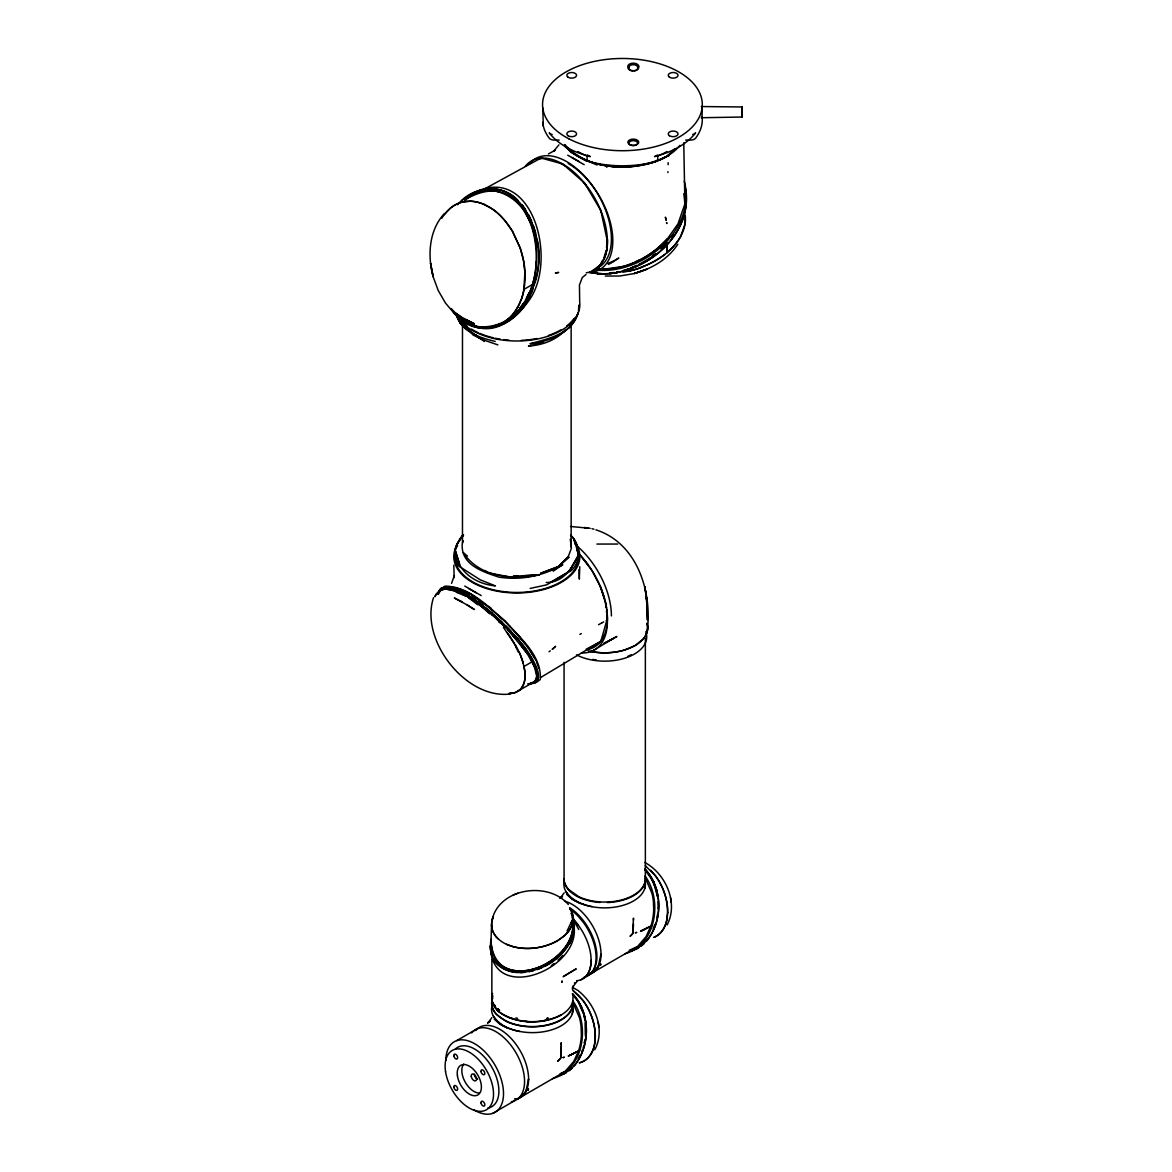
<?xml version="1.0" encoding="UTF-8"?>
<svg xmlns="http://www.w3.org/2000/svg" width="1172" height="1172" viewBox="0 0 1172 1172"><rect width="100%" height="100%" fill="white"/><g stroke="black" fill="none" stroke-linecap="round" stroke-linejoin="round"><path stroke-width="1.5" d="M462.471 542.797L462.486 325.845M490.233 945.951L490.35 949.349M572.888 921.719C574.456 943.563 555.645 961.597 536.322 968.189C525.788 971.764 513.483 972.408 503.521 966.797C488.285 958.813 491.244 938.713 491.581 924.708M560.026 1015.45L561.066 1015.011C541.186 1024.65 515.944 1024.313 497.822 1010.923L491.83 1001.049L491.888 959.253M561.139 1044.882L561.139 1042.963L561.139 1048.266M561.139 1046.816L560.729 1058.111L557.726 1061.187L560.729 1058.111L561.139 1048.735M628.939 67.214L628.939 68.474A4.351 2.505 0 0 0 632.528 70.935M633.481 920.064L633.481 918.13L632.631 933.776M657.726 156.008L657.726 159.04A5.435 3.135 0 0 1 654.474 161.926A79.872 46.118 0 0 1 590.366 161.926A5.435 3.135 0 0 1 587.113 159.04L587.113 156.008M662.458 256.228L666.985 252.698L666.985 243.293L661.843 248.523M741.964 117.039L701.281 117.727M741.964 115.369L741.964 111.208M741.964 110.578L741.964 107.238M633.481 923.917L633.07 933.293L630.067 936.355L632.279 934.157M668.128 164.71L668.157 162.703M647.134 631.811C652.555 591.977 637.334 543.149 595.903 529.817M512.267 316.308L508.091 319.634C559.982 288.195 537.04 155.48 464.508 200.163C473.942 192.56 486.688 188.546 498.642 191.593M463.087 534.666C455.439 543.31 451.762 555.733 458.677 566.003L480.271 579.832L495.419 585.897C475.627 584.125 456.465 571.233 455.102 549.917L456.098 545.859L462.237 536.293M578.529 311.298L578.748 305.174M702.028 107.311C702.658 101.466 701.647 123.47 702.292 116.673M667.952 171.654L667.923 172.577M585.692 1035.11L585.414 1022.248L585.414 1035.96M658.093 908.857L658.181 901.678M490.511 949.159C494.628 1004.653 583.07 967.427 573.65 924.562M530.14 588.432L546.694 584.843L571.379 570.53C581.327 560.963 580.55 544.482 570.749 535.311M579.774 566.721L579.349 579.129L578.939 569.709M595.2 1037.176A41.049 26.18 67.1 0 0 578.309 995.087L572.932 990.443L583.202 1000.698A40.873 26.194 67.1 0 1 590.922 1014.527A41.328 26.355 67.1 0 1 594.292 1025.954A41.503 26.546 67.1 0 1 595.317 1037.22L594.614 1044.149A41.503 26.985 66.2 0 1 591.508 1053.057M595.317 1037.235L594.6 1044.149A41.049 26.678 66.4 0 1 579.217 1062.858A40.873 26.56 66.3 0 0 586.205 1059.473A41.328 26.883 66 0 0 591.508 1053.071M645.274 865.625L655.544 875.88A40.873 26.194 67.1 0 1 663.264 889.694A41.328 26.355 67.1 0 1 666.634 901.122A41.503 26.546 67.1 0 1 667.659 912.387L666.956 919.317A41.503 26.985 66.2 0 1 663.85 928.224A41.328 26.883 66 0 1 658.547 934.641A40.873 26.56 66.3 0 1 654.005 937.248M667.659 912.402L666.941 919.331A41.049 26.678 66.4 0 1 654.064 937.248M573.797 919.654L571.233 912.959L574.324 922.95L573.46 933.308M535.956 267.289L536.512 261.268M491.2 938.992L490.233 946.654L491.815 955.81M545.258 966.094C562.164 957.246 577.635 939.153 573.621 918.907M437.962 594.321C439.339 581.825 455.967 589.15 462.706 592.68C484.607 604.576 503.213 621.922 519.299 640.776C524.997 648.922 553.462 682.602 528.22 684.023M604.034 257.532L606.012 250.998M606.495 247.395L607.228 241.974L606.818 249.211A62.966 36.361 60 0 1 604.488 257.855L600.489 264.74A62.966 36.361 60 0 1 594.937 269.692L592.695 270.586M528.469 1080.057L528.601 1079.075L525.818 1091.908L517.819 1098.867L514.523 1098.794M606.832 622.039L607.286 618.596L600.855 641.392L540.468 677.621M600.811 955.224L600.943 954.242L598.16 967.09L590.161 974.049L588.549 974.005L590.6 973.668M532.557 682.705L530.315 683.159C537.216 683.071 537.831 674.633 535.545 669.783M572.8 987.014L572.434 989.227L572.976 986.077L572.8 987.014L576.888 981.506M572.288 1013.692L573.049 1009.121M644.629 888.859L645.391 884.289M490.526 942.493L491.039 939.651M584.33 1043.563L584.857 1040.78M656.935 917.339L657.463 914.556M491.83 1001.049L492.855 995.848M561.827 982.414L562.12 980.905L561.93 981.902M468.683 597.632A59.875 17.17 42.2 0 1 479.216 604.62L493.602 616.179L508.78 630.756L527.004 653.17L534.285 666.223L536.747 676.156L536.073 679.614L534.124 681.943L530.975 683.071M579.334 285.338L582.264 277.574L586.029 274.438M437.888 593.281L440.833 588.373C465.196 586.117 484.49 607.799 502.012 622.156M584.345 1042.684L585.121 1039.388M578.192 312.66C571.921 332.98 549.39 341.623 529.978 343.733C548.027 338.708 572.668 333.976 578.045 312.763M491.903 920.694C498.393 887.907 548.071 880.861 568.332 904.462M438.621 593.955L440.115 590.908L439.09 592.402M583.187 1047.636L583.817 1045.614M573.606 932.531C569.035 950.184 553.931 963.223 537.333 969.522M683.759 142.72L684.902 203.884L678.031 223.764L667.527 238.692L658.474 247.57M570.061 943.328L571.921 938.215M463.306 540.893L462.222 543.808C460.757 564.919 482.659 571.716 498.789 577.122C521.35 580.58 542.929 576.009 562.78 564.743L553.199 570.998L569.24 557.257M568.156 556.92L558.209 566.647L540.717 573.24L558.209 566.647L568.156 556.92L571.409 548.174L570.281 539.267M581.839 1051.533L582.557 1049.599M433.537 597.661C419.356 639.751 465.782 699.948 510.684 693.956M531.224 293.41L533.187 288.488M653.097 928.898L654.928 924.342M491.859 1017.648L487.772 1023.156M564.201 892.815L560.113 898.323L562.56 896.287L561.827 896.917M546.24 582.469C562.633 582.982 572.566 568.156 578.529 554.854C577.591 548.071 576.448 539.765 570.544 535.428M536.38 678.617L534.124 681.943M567.028 931.081L572.859 918.877M594.746 1049.804C605.631 1029.778 595.156 1004.067 578.382 990.882M667.088 924.986C678.735 902.894 665.711 873.653 644.761 862.446M526.301 298.289L528.997 292.766M601.016 263.407L602.525 260.477M601.309 639.956L600.855 641.392L586.117 649.273M524.88 1092.729L526.213 1090.121M597.222 967.896L598.555 965.288M517.834 307.181L520.09 302.537A66.394 47.29 71 0 0 523.869 289.352L524.939 271.904M570.544 326.549L575.335 317.407M451.572 583.363L454.282 575.613L454.179 577.65L453.784 565.182M578.279 1058.712L580.155 1055.254M569.24 327.779L574.309 318.799M460.347 566.97L455.102 549.917L457.637 545.42M461.841 537.933L463.541 534.945M550.415 582.367L569.24 571.335L578.529 554.854L574.06 539.12M569.24 571.335L576.595 558.956M558.941 144.83L553.682 151.247L555.294 150.162L548.408 153.957M671.908 237.227L673.797 234.327M441.873 218.212C447.074 209.319 456.084 202.302 466.544 201.335M457.036 544.086L463.453 534.769M519.826 308.251L523.239 303.46M616.208 272.812L616.15 272.768A3.077 2.447 6.8 0 1 616.531 272.519L616.692 272.49A2.74 2.198 7.7 0 0 616.443 272.637L616.56 272.563A2.915 2.344 8 0 0 616.047 272.856L609.528 273.325M444.452 213.509C428.864 230.298 427.384 255.555 433.157 276.724L430.52 263.143L433.186 276.9L438.225 290.495L445.463 303.05L454.824 314.037M677.812 244.215C667.952 259.408 651.398 268.871 634.228 273.515L647.31 269.018L634.067 273.589L619.768 276.021L605.279 276.035M646.724 940.911C662.707 921.016 663.03 888.918 645.625 869.814M574.383 1065.729C590.659 1045.497 590.673 1012.623 572.375 993.622C592.153 1014.249 590.849 1051.929 569.196 1070.739M436.248 594.38L439.969 590.747M466.441 321.817A59.362 45.342 86.9 0 0 472.126 324.644A59.845 45.723 86.9 0 0 479.216 326.724C547.646 330.958 558.692 202.8 493.104 190.611M444.247 214.652L450.444 208.089A63.303 43.056 72 0 1 461.856 202.185L470.529 201.203A62.424 42.397 70.7 0 1 484.256 204.499M667.308 242.663L660.979 249.094M519.899 309.789L525.159 303.651M590.161 974.049L637.334 946.727L646.05 936.677L650.87 926.129A47.29 35.995 86 0 0 653.712 909.882L653.405 901.458A44.8 34.061 86 0 0 651.896 893.167L645.464 878.326M517.819 1098.867L564.992 1071.56L573.709 1061.51L578.529 1050.962A47.29 35.995 86 0 0 581.371 1034.715L581.063 1026.276A44.8 34.061 86 0 0 579.554 1017.985L573.123 1003.144M674.442 149.093L667.161 156.081L669.915 153.957M441.595 589.824L446.429 588.842L453.344 590.263M457.71 204.734C471.994 186.245 501.748 182.7 518.053 200.456M643.589 942.596L646.153 939.988M565.519 329.64C556.231 340.334 542.299 345.154 528.469 346.106L543.486 342.429M644.219 943.577L641.538 945.907M571.877 1068.395L563.336 1074.314M666.985 243.293L666.985 252.698L671.087 248.962M666.985 252.698C675.658 245.344 683.012 235.66 685.019 224.233A63.303 43.056 -12 0 0 685.254 215.604M510.64 316.923L503.403 322.578M489.486 1021.735L490.218 1021.12L487.713 1022.834M575.159 982.927L574.441 983.542L575.511 982.663M551.28 965.743L553.946 963.472M557.931 960.058L560.597 957.788A47.29 35.98 -26.1 0 0 562.736 955.385M604.928 273.999L589.721 272.402C637.143 282.276 696.505 237.081 684.814 186.231M664.758 254.5L662.429 256.258A66.672 44.331 -14.7 0 1 652.145 262.411A66.086 43.862 -14.7 0 1 640.864 267.289M591.977 271.128L600.269 264.872M441.712 588.608L444.979 586.147C469.108 586.234 487.713 606.422 505.103 620.852C519.548 637.641 542.035 655.353 540.263 679.54L536.996 682.001M465.43 199.68L469.708 196.486M549.053 651.749L550.239 650.87M651.91 256.727L655.851 253.797L653.141 255.613M461.753 200.617C518.244 157.092 553.711 244.347 532.747 288.18C523.606 324.981 473.898 345.843 451.103 308.529L462.486 320.498M597.705 273.882C642.285 276.372 693.004 236.934 685.825 189.439M647.208 260.711L653.624 256.331M556.099 336.95L564.684 331.266M439.983 591.069L442.591 589.37L446.371 588.901M608.488 264.491L618.816 258.06L611.198 262.572L613.395 261.283L607.389 263.524M650.592 257.694L638.447 264.755L639.399 264.359M467.101 196.852C530.667 155.231 559.308 259.041 528.953 300.515C520.28 312.309 508.824 325.215 493.793 326.431C496.049 325.054 500.869 324.307 503.682 322.403M604.019 643.325L616.882 636.455L592.021 651.178M571.233 971.749L563.161 976.701L576.228 968.848L571.643 971.515M508.941 693.458L515.226 692.549L534.3 681.796M532.088 284.693L523.943 289.396A66.174 47.041 70.9 0 0 524.983 272.358M531.209 660.012L532.088 661.799L523.943 666.502L524.719 670.794A65.661 29.71 48.3 0 1 524.382 681.899L523.386 684.902A64.152 28.802 49.5 0 1 517.848 691.333M456.728 1040.619L477.854 1028.43M638.681 947.884L635.678 949.496M492.665 1113.4L513.79 1101.197M566.34 1072.717L560.216 1075.515M560.055 898.001L561.491 897.181M598.555 624.72L601.778 622.933M483.875 189.322L541.054 158.015L562.838 164.021L584.638 183.184L600.855 210.579L607.286 240.802L606.832 236.832M602.218 622.684L603.697 621.893M606.495 167.127L609.543 165.486M579.876 634.374L581.297 633.613M571.819 1054.317L569.577 1055.43L578.016 1051.211M645.64 928.707L643.282 929.953L648.057 927.506M572.229 1054.097L574.412 1052.983L569.753 1055.357M604.151 643.296L613.674 638.33M644.688 929.206L646.768 928.151M643.135 930.026L644.219 929.455L640.527 931.227L642.901 930.143L641.919 930.612M570.793 1054.859L576.199 1052.104M659.177 160.154L666.048 156.652C634.492 171.976 589.663 171.874 564.699 144.581M644.893 929.103L649.698 926.715M650.665 926.232L651.969 925.587M578.323 1051.064L579.627 1050.405M496.899 325.508L493.558 326.402L500.825 323.882M635.077 267.04L636.411 266.381M650.357 926.393L647.779 927.653M648.819 927.14L649.845 926.642M576.478 1051.973L577.503 1051.46M575.437 1052.471L577.357 1051.533M569.533 1055.445L568.186 1056.031L570.281 1055.093M499.418 324.541L500.913 323.838M642.593 930.29L642.095 930.524M636.821 265.517L630.155 268.315L636.792 265.458M629.247 950.287L637.334 946.727M560.143 1073.684L564.992 1071.56M627.577 269.326L628.441 268.959L623.372 270.38M631.957 950.829C663.059 938.45 666.736 891.262 644.717 868.804M473.635 194.347L478.484 192.398M517.878 893.211L513.087 895.056M607.374 620.252L606.422 620.574L607.374 620.252A63.01 36.376 60 0 0 580.448 555.528A63.347 36.566 60 0 0 579.51 554.546M541.347 967.955L529.099 971.735M624.749 953.832C656.305 945.379 662.839 900.052 645.098 876.055M552.408 1078.665C583.964 1070.212 590.498 1024.885 572.756 1000.888A40.771 23.543 0 0 1 573.049 1003.349L572.288 1007.92A40.727 23.513 0 0 1 513.16 1024.094A41.386 23.894 0 0 1 506.494 1021.559L496.415 1014.454A40.727 23.513 0 0 1 492.445 998.808M616.809 272.373L618.069 272.153L617.131 272.314A2.622 2.066 6 0 1 618.083 272.168L617.439 272.241A2.564 2.036 6.7 0 0 617.131 272.314M532.396 969.64L530.887 970.05L535.194 968.907M443.587 589.326L442.606 589.443L444.906 589.077M622.801 266.527L603.536 269.267M491.888 326.754L496.239 325.713M543.691 1020.753L547.939 1019.845M622.874 272.241L629.027 271.054A65.735 44.243 -14.4 0 0 643.97 266.41M648.189 163.802L636.235 166.087A62.966 36.347 0 0 1 611.081 166.365L601.529 164.769M539.384 158.909L542.446 158.396M516.207 1098.838L518.258 1098.501M609.85 273.765L617.615 272.505M533.245 970.782L520.851 972.584M609.909 273.032L613.264 272.549M483.465 191.109L488.548 190.538M609.88 273.091L614.831 272.549M467.408 556.055L463.336 552.715C479.407 577.357 512.677 580.14 539.164 574.837L521.745 575.848M539.164 574.837L513.043 576.346L518.273 576.038M509.293 693.458L512.603 693.194M444.466 589.15L447.265 589.003M570.588 526.492L590.161 528.323M596.9 544.072L617.688 544.042M701.281 106.549L741.964 106.96M559.176 140.069L554.239 140.069A5.435 3.135 0 0 1 549.258 138.193A79.872 46.118 0 0 1 542.695 122.415M685.664 140.069L690.601 140.069A5.435 3.135 0 0 0 695.582 138.193A79.872 46.118 0 0 0 702.16 116.951M524.953 972.335C513.087 973.58 499.257 969.962 493.178 958.799M480.081 326.9L489.544 327.296M599.727 269.179C616.794 269.912 633.7 264.286 648.057 255.276A74.041 56.71 -27.6 0 0 658.415 247.526M485.149 327.34L481.765 327.135M498.862 621.951L500.532 622.772A2.52 2.168 53.1 0 1 500.869 623.152L493.925 615.798L503.682 625.672M596.475 270.087C642.681 274.761 697.237 229.844 684.287 181.147M586.703 527.825L584.345 527.561L588.403 528.03M525.364 1021.31L528.733 1021.735M527.971 683.818L535.252 683.173L537.758 680.302C537.523 653.8 512.838 634.521 495.976 616.662M597.324 273.135L593.955 272.637L595.918 272.944M600.709 273.633L604.078 274.131M593.662 272.666L595.64 272.973M447.704 589.575L455.307 591.04M600.123 164.534L598.965 164.344A63.962 36.933 0 0 1 582.601 158.791L570.368 151.877M513.028 577.518L487.786 572.771L485.062 570.544M456.45 313.92C460.142 331.705 479.89 337.741 495.229 341.433M517.526 1018.322L515.841 1017.911M516.837 972.467C505.235 971.647 493.602 964.527 490.878 952.66M453.696 587.48L455.219 587.831M591.977 528.718L593.896 529.217M451.586 589.824L454.018 590.571M592.724 272.27L597.94 273.823M509.527 1017.692L513.248 1018.864M456.758 588.271L459.072 589.062M483.684 340.026L473.268 335.148L471.129 332.819M497.895 344.876L481.033 339.133L472.506 333.595M456.055 592.241L465.372 595.801L462.354 594.189M459.834 589.355L461.343 589.97M496.298 937.014A41.049 26.678 -6.4 0 1 493.383 916.856A41.328 26.883 -6 0 0 491.771 922.13A40.873 26.56 -6.3 0 0 493.339 932.385C498.408 942.391 509.967 946.8 520.5 948.075A40.873 26.194 -7.1 0 0 536.322 947.84A41.328 26.355 -7.1 0 0 547.91 945.042A41.503 26.56 -7.1 0 0 558.18 940.31L563.82 936.223A41.503 26.985 -6.2 0 0 569.988 929.088M476.081 326.08L468.507 323.018L471.715 324.512M506.48 944.31L513.16 946.683A41.049 26.267 -7.1 0 0 558.136 940.266L563.835 936.223A41.049 26.678 -6.4 0 0 570.061 908.666L571.321 911.025A40.873 26.56 -6.4 0 1 572.888 921.28A41.328 26.868 -6.1 0 1 569.958 929.074M459.629 589.267L461.607 590.073M571.057 151.686A62.131 35.878 0 0 0 585.663 160.125L597.046 164.988M467.159 320.425L474.382 323.824L466.192 319.956L467.394 320.542M464.478 591.391L462.12 590.292L470.895 594.204L478 599.273M463.013 590.732L465.826 592.05M474.382 323.824L461.065 316.88M460.743 601.28L462.208 602.012L454.34 597.954L467.364 605.074M464.888 591.582L466.632 592.475M484.27 204.426L493.309 209.656A62.394 42.339 70.9 0 1 505.63 221.567L512.603 231.485L520.353 248.449A64.841 45.503 71.2 0 1 524.514 266.41M499.858 622.347L499.58 622.2A2.71 2.285 53.6 0 1 500.268 622.596L500.913 623.314L500.268 622.596A2.534 2.066 51.3 0 0 499.858 622.347M580.301 903.553L572.2 899.334L566.633 894.368M507.959 1028.371L499.858 1024.167L494.291 1019.201M567.717 155.202L584.183 164.695M571.848 157.385L579.246 161.663M476.11 592.812L468.697 588.534M481.194 595.566L464.786 586.073M467.115 592.724L470.368 594.526L467.335 592.885M586.806 161.384L573.606 153.591A63.962 36.933 0 0 1 564.801 145.284M456.846 314.33A59.464 45.825 88.3 0 1 456.172 313.627C458.486 325.933 470.631 331.954 480.271 338.005M560.817 163.465L564.875 165.809M572.419 987.278L577.679 990.311M471.54 595.215L474.748 597.178M574.485 900.111L578.836 902.499A41.225 23.63 0.2 0 0 583.803 904.432M502.143 1024.929L506.494 1027.317A41.225 23.63 0.2 0 0 511.461 1029.25A40.756 23.528 0 0 0 555.294 1028.606A40.756 23.528 0 0 0 572.493 1005.298M471.554 595.244L480.066 600.738M471.745 599.61L468.507 597.603L477.59 604.693M467.54 605.192L474.382 609.528L467.159 604.928M475.715 597.808L476.652 598.423M473.136 599.859L476.887 602.393M486.131 608.341L492.152 613.205M461.27 317.026L454.34 312.265L460.918 316.777M478.498 599.654L479.421 600.284M471.906 598.013L476.345 601.06M466.837 595.654L485.838 608.766M570.134 909.443L572.932 911.391A41.357 23.88 60 0 1 578.338 916.431L583.304 922.349A40.727 23.513 60 0 1 583.304 977.624M484.256 341.462L475.363 334.738M479.846 604.488L483.699 607.36M458.486 317.187C506.626 357.431 548.906 282.218 537.084 239.396M483.245 603.023L486.365 605.367M480.022 605.294L485.105 609.162M465.372 321.201L460.054 317.231A59.845 45.752 86.9 0 0 462.105 318.872M457.124 315.473L460.347 323.413L476.359 335.851M485.091 604.4L502.363 619.094M564.845 146.412L571.262 151.818M459.585 317.026L461.036 318.257M491.888 614.773L492.723 615.505M508.091 630.155L516.193 639.121L512.267 634.653M498.188 615.183L508.135 624.603M505.528 625.731L511.168 631.459M481.707 606.554L489.544 613.732M460.259 317.026L466.837 323.267M564.113 881.827A40.756 23.528 0 0 0 569.167 895.935L569.958 896.595M514.405 635.165L519.299 640.776M496.371 936.985L498.422 939.094M509.337 625.819L525.188 643.941M496.913 1009.429L498.95 1011.583M522.258 644.629L526.184 649.771M649.522 875.001L644.834 869.565L653.317 881.622L657.756 897.43L656.1 889.196L650.211 876.055M576.009 998.471L572.493 994.398L579.246 1002.983L583.759 1014.029L577.181 999.819M573.357 919.302L578.309 925.235M580.33 555.396L581.078 556.304M581.986 557.403L588.154 564.875M523.239 647.984L519.826 643.545L527.693 654.372M503.433 627.416L515.255 644.922M583.231 181.953L586.308 185.996M581.327 556.524L591.977 570.588L600.269 586.425L605.528 602.76A62.922 36.332 60 0 1 606.525 608.078M525.642 209.612L522.038 204.763L531.59 220.614M524.485 211.282L530.696 223.09M531.238 652.467L535.794 660.275M573.899 920.533L578.763 929.528M532.088 661.799L535.033 668.304M528.836 214.916L535.721 232.92M536.439 661.931L538.988 668.553M491.947 1000.492L492.68 1002.426M600.489 586.791L604.488 598.291M521.101 657.258C524.807 667.366 528.133 680.405 520.353 689.4A63.303 28.436 50.2 0 1 512.633 693.223M600.46 209.905L601.309 212.542M455.102 549.917L459.57 563.937M573.797 539.516L575.379 544.628M576.946 549.741L578.529 554.854M458.252 316.601L460.347 323.413M653.522 881.271L653.771 882.047M581.18 1006.089L581.429 1006.88M522.727 661.946L523.078 663.103M533.89 226.65L537.977 245.988M532.557 228.364L534.3 234.649M584.096 1015.377L585.194 1020.856M584.096 1015.67L585.077 1020.607M671.336 902.645L670.531 897.576M598.995 1027.463L598.189 1022.394M656.423 889.079L656.569 889.988M584.081 1013.912L584.227 1014.82M572.507 920.24C580.345 960.908 499.624 996.962 491.581 945.877M535.589 241.198L536.38 247.849M605.528 602.76L606.1 607.623M606.466 610.861L607.228 617.336L606.818 609.63M683.847 193.644L684.902 203.884M646.651 599.874L644.878 586.689L646.607 599.112L646.548 597.969L647.427 619.871L646.548 597.969L647.105 608.986M685.181 215.091L685.107 223.706L680.536 236.715A65.661 44.155 -14.1 0 1 671.087 248.962M542.753 107.883L543.31 126.005M579.466 286.041L579.686 302.024A63.024 36.391 0 0 1 527.268 340.495A63.024 36.391 0 0 1 455.937 314.037M658.166 897.576L658.166 898.441M585.824 1022.394L585.824 1023.259M574.427 925.514L574.427 926.349M572.742 987.454L572.742 989.109M741.964 106.549L741.964 108.41M741.964 108.908L741.964 113.069M741.964 113.699L741.964 117.317M645.362 638.608L645.362 880.773A40.756 23.528 0 0 1 607.33 902.557M571.145 324.864L571.16 547.148M564.069 662.327L564.069 877.389A40.756 23.528 0 0 0 599.947 902.455M445.873 1060.382A40.756 23.528 60 0 1 474.938 1043.886A40.756 23.528 60 0 1 503.506 1094.208A40.756 23.528 60 0 1 473.957 1109.855M471.642 1032.913A40.639 23.469 60 0 1 516.149 1053.086A40.639 23.469 60 0 1 511.358 1101.695M455.307 1049.087A34.237 19.763 60 0 1 492.401 1068.19A34.237 19.763 60 0 1 487.786 1108.082M478.952 1093.066A17.111 9.889 60 0 1 464.771 1081.331A17.111 9.889 60 0 1 463.746 1064.03M477.59 1079.06A3.809 2.198 60 0 1 474.308 1074.123M491.595 1007.949A40.756 23.528 0 0 0 496.825 1020.768A41.577 24.26 -0.9 0 0 497.602 1021.427M498.554 1022.16A41.518 24.129 -0.5 0 1 496.488 1020.197M496.62 1020.153A41.372 23.674 0.8 0 1 494.877 1018.087M494.657 1018.131A41.005 23.704 -0.2 0 1 493.309 1015.963M502.363 1024.826A41.005 23.499 0.5 0 1 498.671 1022.116M503.228 1025.939A40.258 23.425 -0.5 0 1 497.368 1021.515M503.491 1025.793A40.258 23.25 0 0 0 511.021 1029.192A41.533 24.392 -0.5 0 0 512.882 1029.778A41.298 23.601 0.2 0 0 519.826 1031.448M475.685 1030.584A40.639 23.469 60 0 1 520.178 1050.757A40.639 23.469 60 0 1 515.402 1099.365M574.221 920.24A40.698 23.499 60 0 1 580.58 979.865M591.142 960.278A40.844 23.587 60 0 1 576.609 980.744M572.039 917.779A40.844 23.587 60 0 1 573.123 918.892M572.874 996.742A40.639 23.469 0 0 1 529.436 1021.823A40.639 23.469 0 0 1 492.621 993.431M572.874 1001.401A40.639 23.469 0 0 1 529.436 1026.482A40.639 23.469 0 0 1 492.621 998.09M572.214 920.562A38.735 22.078 0 0 1 570.779 923.683M645.142 881.71A40.756 23.528 0 0 1 626.727 904.125A40.756 23.528 0 0 1 583.759 904.55M564.01 878.561A40.727 23.513 0 0 0 568.845 889.651L578.836 896.727A41.386 23.894 0 0 0 585.502 899.276A40.727 23.513 0 0 0 644.688 883.102L645.391 878.531A40.771 23.543 0 0 0 645.186 876.217M569.446 895.833A41.372 23.674 0.8 0 1 567.219 893.254M566.999 893.313A41.005 23.704 -0.2 0 1 565.651 891.13M574.705 900.008A41.005 23.499 0.5 0 1 569.944 896.331M575.569 901.122A40.258 23.425 -0.5 0 1 569.709 896.683M583.363 904.374A40.258 23.25 0 0 1 575.833 900.96M564.875 901.253A40.756 23.528 60 0 1 597.691 936.853A40.756 23.528 60 0 1 591.069 973.698M569.548 907.641A40.639 23.469 60 0 1 594.98 943.504A40.639 23.469 60 0 1 588.476 975.192M583.392 904.345A41.533 24.392 -0.5 0 0 585.224 904.96A41.298 23.601 0.2 0 0 592.168 906.63M650.65 870.269A41.049 26.18 67.1 0 1 667.542 912.343M631.342 654.723A40.756 23.528 0 0 1 627.767 656.32M596.299 659.939A40.756 23.528 0 0 1 592.827 659.411M646.812 623.211A42.925 24.788 0 0 1 635.077 645.567L624.456 650.05A42.925 24.788 0 0 1 590.117 651.354M645.743 631.767A41.972 24.231 0 0 1 625.716 657.902A41.972 24.231 0 0 1 576.492 654.855M588.315 650.914A42.925 24.744 0 0 0 635.063 645.567L643.106 639.15A43.056 24.861 0 0 0 647.076 624.031M607.052 614.45A63.024 36.391 60 0 1 581.356 652.936M607.506 239.308A63.229 36.508 60 0 1 589.34 272.138M588.168 272.417A63.229 36.508 60 0 1 586.278 272.754M525.408 166.102A62.922 36.332 60 0 1 581.327 179.419A62.922 36.332 60 0 1 605.528 254.602M529.48 163.743A62.922 36.332 60 0 1 596.05 191.124A62.922 36.332 60 0 1 596.05 268.784M521.628 308.236A72.664 55.655 87.6 0 1 519.533 310.551M606.979 611.564A62.922 36.332 60 0 1 586.894 649.698M576.009 545.2A62.922 36.332 60 0 1 611.403 615.93M575.862 543.896A63.024 36.391 0 0 1 517.453 592.988A63.024 36.391 0 0 1 457.314 544.599M527.136 646.255A74.114 20.862 42 0 1 528.704 648.424M529.685 649.83A74.114 20.862 42 0 1 531.531 652.614M534.637 658.166A74.554 20.964 42 0 0 525.481 644.366A73.06 20.642 41.9 0 0 519.533 636.923M507.959 624.647A68.518 18.913 42.1 0 1 510.333 627.064M515.123 631.972A70.276 19.543 42 0 1 517.335 634.433M517.497 634.462A72.093 19.88 42.2 0 1 519.635 636.953M479.744 601.353A57.076 15.104 41.6 0 1 481.546 602.642M482.468 603.316A57.076 15.104 41.6 0 1 483.421 604.019M488.621 606.334A60.475 17.653 42.1 0 1 491.024 608.253M437.918 592.314A65.852 27.176 51.2 0 0 434.929 596.768A66.291 27.308 51.4 0 1 436.16 594.292M444.774 589.267A62.189 25.725 50.6 0 1 446.415 589.12M515.46 644.937A66.364 30.457 47.8 0 1 521.306 657.331M469.738 596.856A59.069 17.961 42.8 0 1 472.712 598.687M453.3 590.205A59.582 17.155 42.3 0 1 468.639 597.515M477.253 603.492A60.226 15.28 41.3 0 1 480.081 605.528M519.299 652.394A66.643 30.677 47.7 0 1 522.976 662.048M513.468 642.329A65.837 29.652 48.1 0 1 516.266 647.31M507.08 632.353A65.808 29.461 48.2 0 1 513.673 642.329M515.929 647.252A66.54 29.827 48.3 0 1 518.376 652.159M517.76 307.108A65.822 46.792 71.5 0 1 507.11 319.985M524.045 289.455A66.452 47.422 70.8 0 1 521.174 300.076M524.309 266.396A64.826 45.957 71 0 1 524.822 272.329M466.559 201.364A62.087 42.163 70.6 0 1 488.827 206.843M488.841 206.741A61.882 42.089 71.1 0 1 501.513 216.791M524.851 271.889A65.163 46.06 71.1 0 0 523.298 259.759L520.104 247.717L512.252 230.884A62.409 42.221 70.8 0 0 501.455 216.908M462.486 319.517A60.754 46.558 87.5 0 1 460.992 318.345M520.925 299.871A66.291 47.202 71.2 0 1 510.567 316.821M578.748 553.975A62.101 35.863 0 0 1 518.434 592.446A62.101 35.863 0 0 1 454.721 555.836M573.606 319.121A62.101 35.863 0 0 1 566.603 326.036M560.817 329.918A62.101 35.863 0 0 1 548.393 335.485M536.966 338.532A62.101 35.863 0 0 1 521.379 340.378M509.014 340.188A62.101 35.863 0 0 1 503.74 339.66M500.283 339.177A62.101 35.863 0 0 1 495.229 338.239M493.412 337.829A62.101 35.863 0 0 1 479.7 333.361M477.956 332.584A62.101 35.863 0 0 1 471.437 329.098M467.174 326.168A62.101 35.863 0 0 1 462.999 322.505M657.316 154.924A5.435 3.135 0 0 1 654.474 156.594A79.872 46.118 0 0 0 695.582 132.861A5.435 3.135 0 0 1 692.681 134.502M587.509 154.909A5.435 3.135 0 0 0 590.366 156.594A79.872 46.118 0 0 1 549.258 132.861A5.435 3.135 0 0 0 552.188 134.516M628.939 67.214A4.351 2.505 0 0 1 633.29 64.709A4.351 2.505 0 0 1 637.641 67.214L637.641 68.474A4.351 2.505 0 0 1 634.037 70.935M666.912 151.584A62.922 36.332 0 0 1 657.668 155.979M587.963 156.286A62.922 36.332 0 0 1 577.928 151.584M668.773 155.393A63.229 36.508 0 0 1 585.678 160.11M571.247 151.789A63.229 36.508 0 0 1 564.421 144.786M679.907 145.357A62.922 36.332 0 0 1 648.116 163.758M568.244 163.553A63.024 36.391 60 0 1 611.564 227.91A63.024 36.391 60 0 1 588.652 272.549M667.483 238.663A74.554 57.091 -27.6 0 1 648.585 254.881A73.06 55.978 -27.5 0 1 639.165 260.33M635.986 261.942A69.426 53.502 -27.7 0 1 622.815 266.674M639.062 260.125A71.829 55.055 -27.5 0 1 635.854 261.634M603.624 268.886A60.461 45.986 -26.9 0 1 597.984 268.696M662.37 256.17A66.364 44.243 -14.6 0 1 643.897 266.278M641.011 267.582A65.837 44.521 -14.4 0 1 629.012 271.128M638.725 66.321L638.725 67.58A5.435 3.135 0 0 1 633.29 70.716A5.435 3.135 0 0 1 627.855 67.58L627.855 66.321A5.435 3.135 0 0 1 633.29 63.185A5.435 3.135 0 0 1 638.725 66.321M668.509 156.066L668.655 155.334L668.509 156.066M528.484 1088.993L527.957 1090.15L528.484 1088.993M600.826 964.175L600.298 965.318L600.826 964.175M555.499 646.431L552.334 649.229L555.499 646.431M547.925 1018.116L547.031 1018.336L547.925 1018.116M636.601 932.487L635.429 932.722L636.601 932.487M564.259 1057.305L563.087 1057.554L564.259 1057.305M558.546 272.461L555.499 273.017L558.546 272.461M524.411 971.017L522.785 971.178L526.609 970.826L524.411 971.017M499.492 1010.352L497.778 1008.843L499.492 1010.352M495.067 1005.928L494.364 1004.946L495.067 1005.928M534.857 235.03L533.333 229.375L534.857 235.03M665.696 218.373L665.388 217.142L666.209 220.365L665.696 218.373M666.707 223.442L666.59 222.577L666.707 223.442M536.791 247.058L536 240.875L536.791 247.058M445.55 1071.691A34.237 19.763 60 0 0 485.164 1110.397A34.237 19.763 60 0 0 477.224 1058.272A34.237 19.763 60 0 0 445.55 1071.691M457.432 1075.896A17.111 9.889 60 0 0 477.238 1095.249A17.111 9.889 60 0 0 473.268 1069.201A17.111 9.889 60 0 0 457.432 1075.896M453.828 1087.191A2.71 1.568 60 0 0 456.933 1090.385A2.71 1.568 60 0 0 456.435 1086.298A2.71 1.568 60 0 0 453.828 1087.191M481.003 1102.881A2.71 1.568 60 0 0 484.095 1106.075A2.71 1.568 60 0 0 483.597 1101.988A2.71 1.568 60 0 0 481.003 1102.881M481.003 1071.516A2.71 1.568 60 0 0 484.095 1074.695A2.71 1.568 60 0 0 483.597 1070.622A2.71 1.568 60 0 0 481.003 1071.516M453.828 1055.826A2.71 1.568 60 0 0 456.933 1059.019A2.71 1.568 60 0 0 456.435 1054.932A2.71 1.568 60 0 0 453.828 1055.826M471.261 1076.379A3.809 2.198 60 0 0 475.598 1080.848A3.809 2.198 60 0 0 474.909 1075.134A3.809 2.198 60 0 0 471.261 1076.379M568.698 138.721A79.872 46.118 0 0 0 700.475 114.402A79.872 46.118 0 0 0 598.101 60.666A79.872 46.118 0 0 0 568.698 138.721M567.995 135.718A4.893 2.827 0 0 0 576.316 134.809A4.893 2.827 0 0 0 570.793 131.103A4.893 2.827 0 0 0 567.995 135.718M669.432 135.718A4.893 2.827 0 0 0 677.753 134.809A4.893 2.827 0 0 0 672.23 131.103A4.893 2.827 0 0 0 669.432 135.718M669.432 77.162A4.893 2.827 0 0 0 677.753 76.253A4.893 2.827 0 0 0 672.23 72.547A4.893 2.827 0 0 0 669.432 77.162M567.995 77.162A4.893 2.827 0 0 0 576.316 76.253A4.893 2.827 0 0 0 570.793 72.547A4.893 2.827 0 0 0 567.995 77.162M629.628 144.566A5.435 3.135 0 0 0 638.593 142.911A5.435 3.135 0 0 0 631.635 139.248A5.435 3.135 0 0 0 629.628 144.566M630.8 145.181A4.351 2.505 0 0 0 637.627 143.35A4.351 2.505 0 0 0 631.459 140.86A4.351 2.505 0 0 0 630.8 145.181"/></g></svg>
